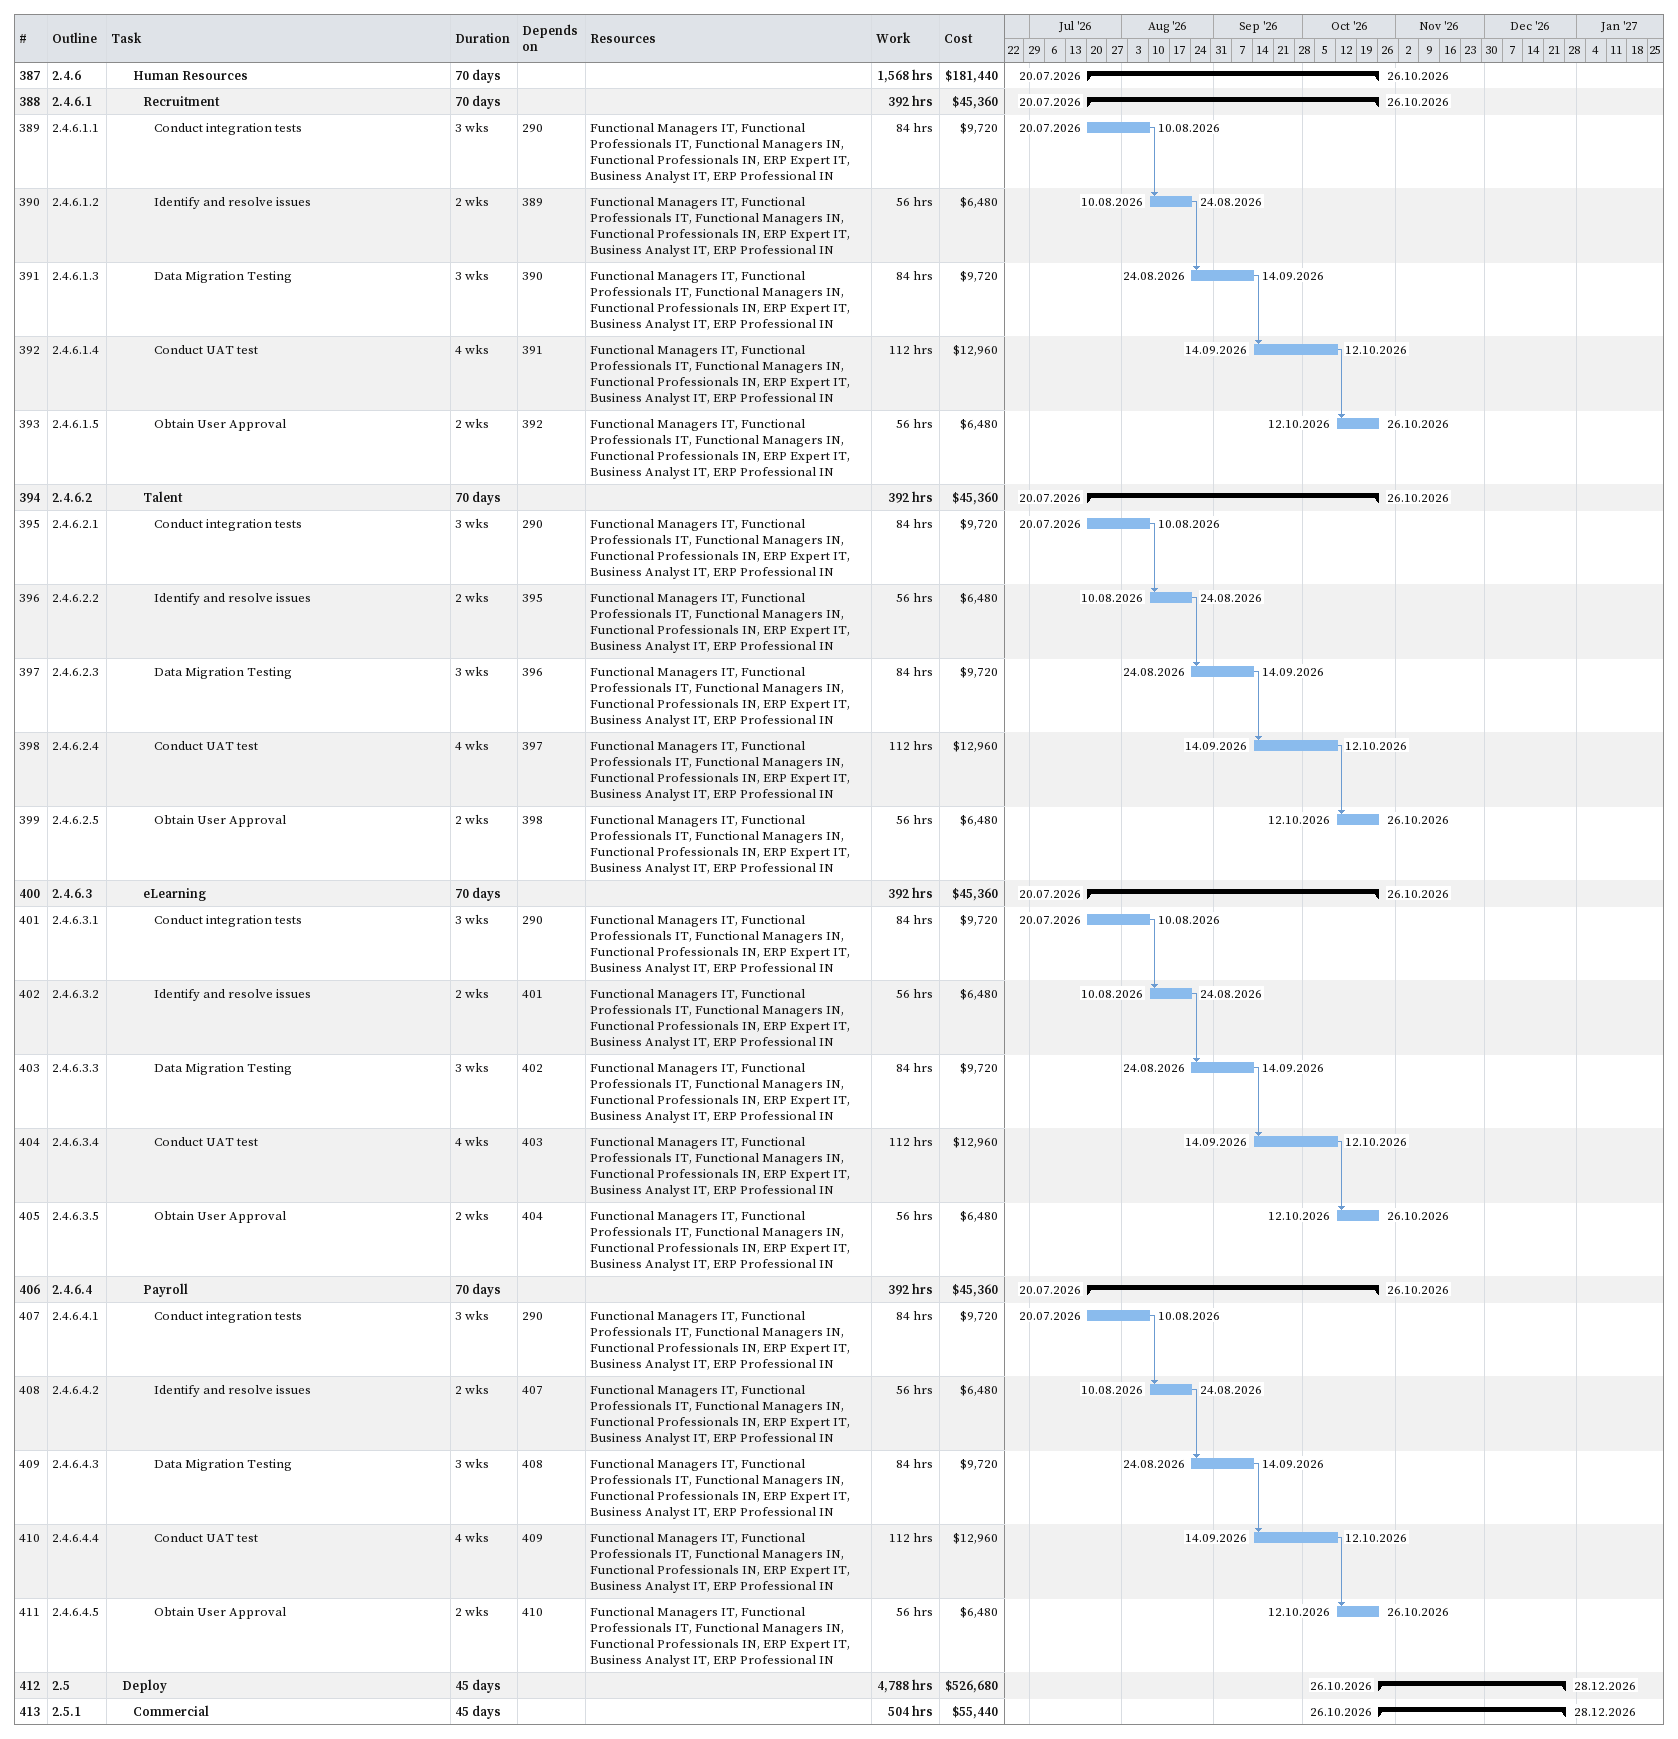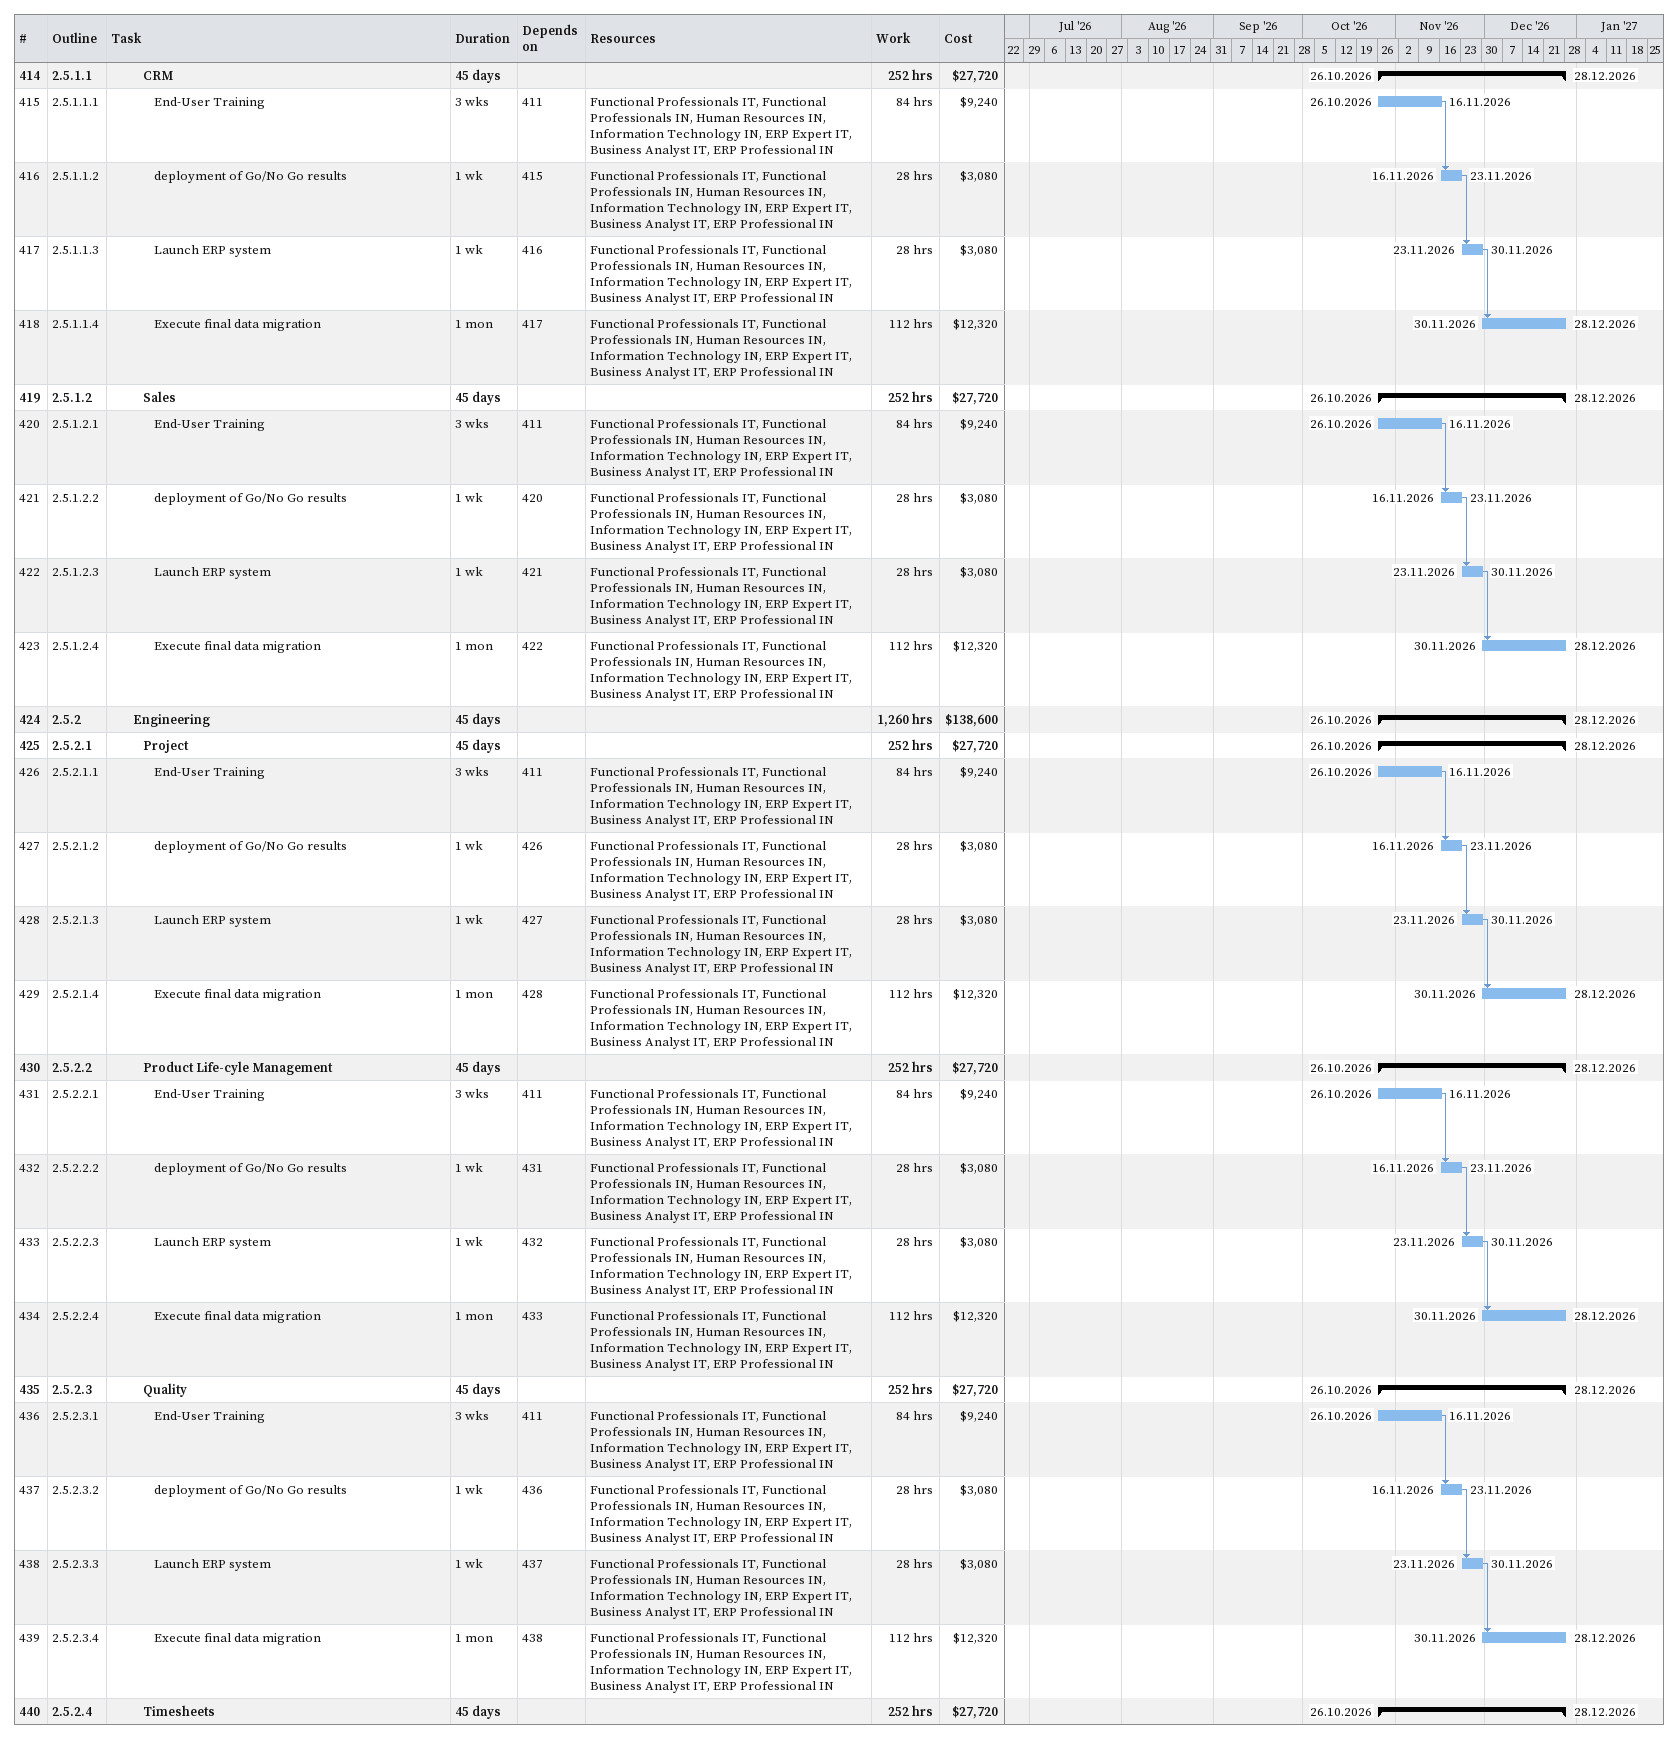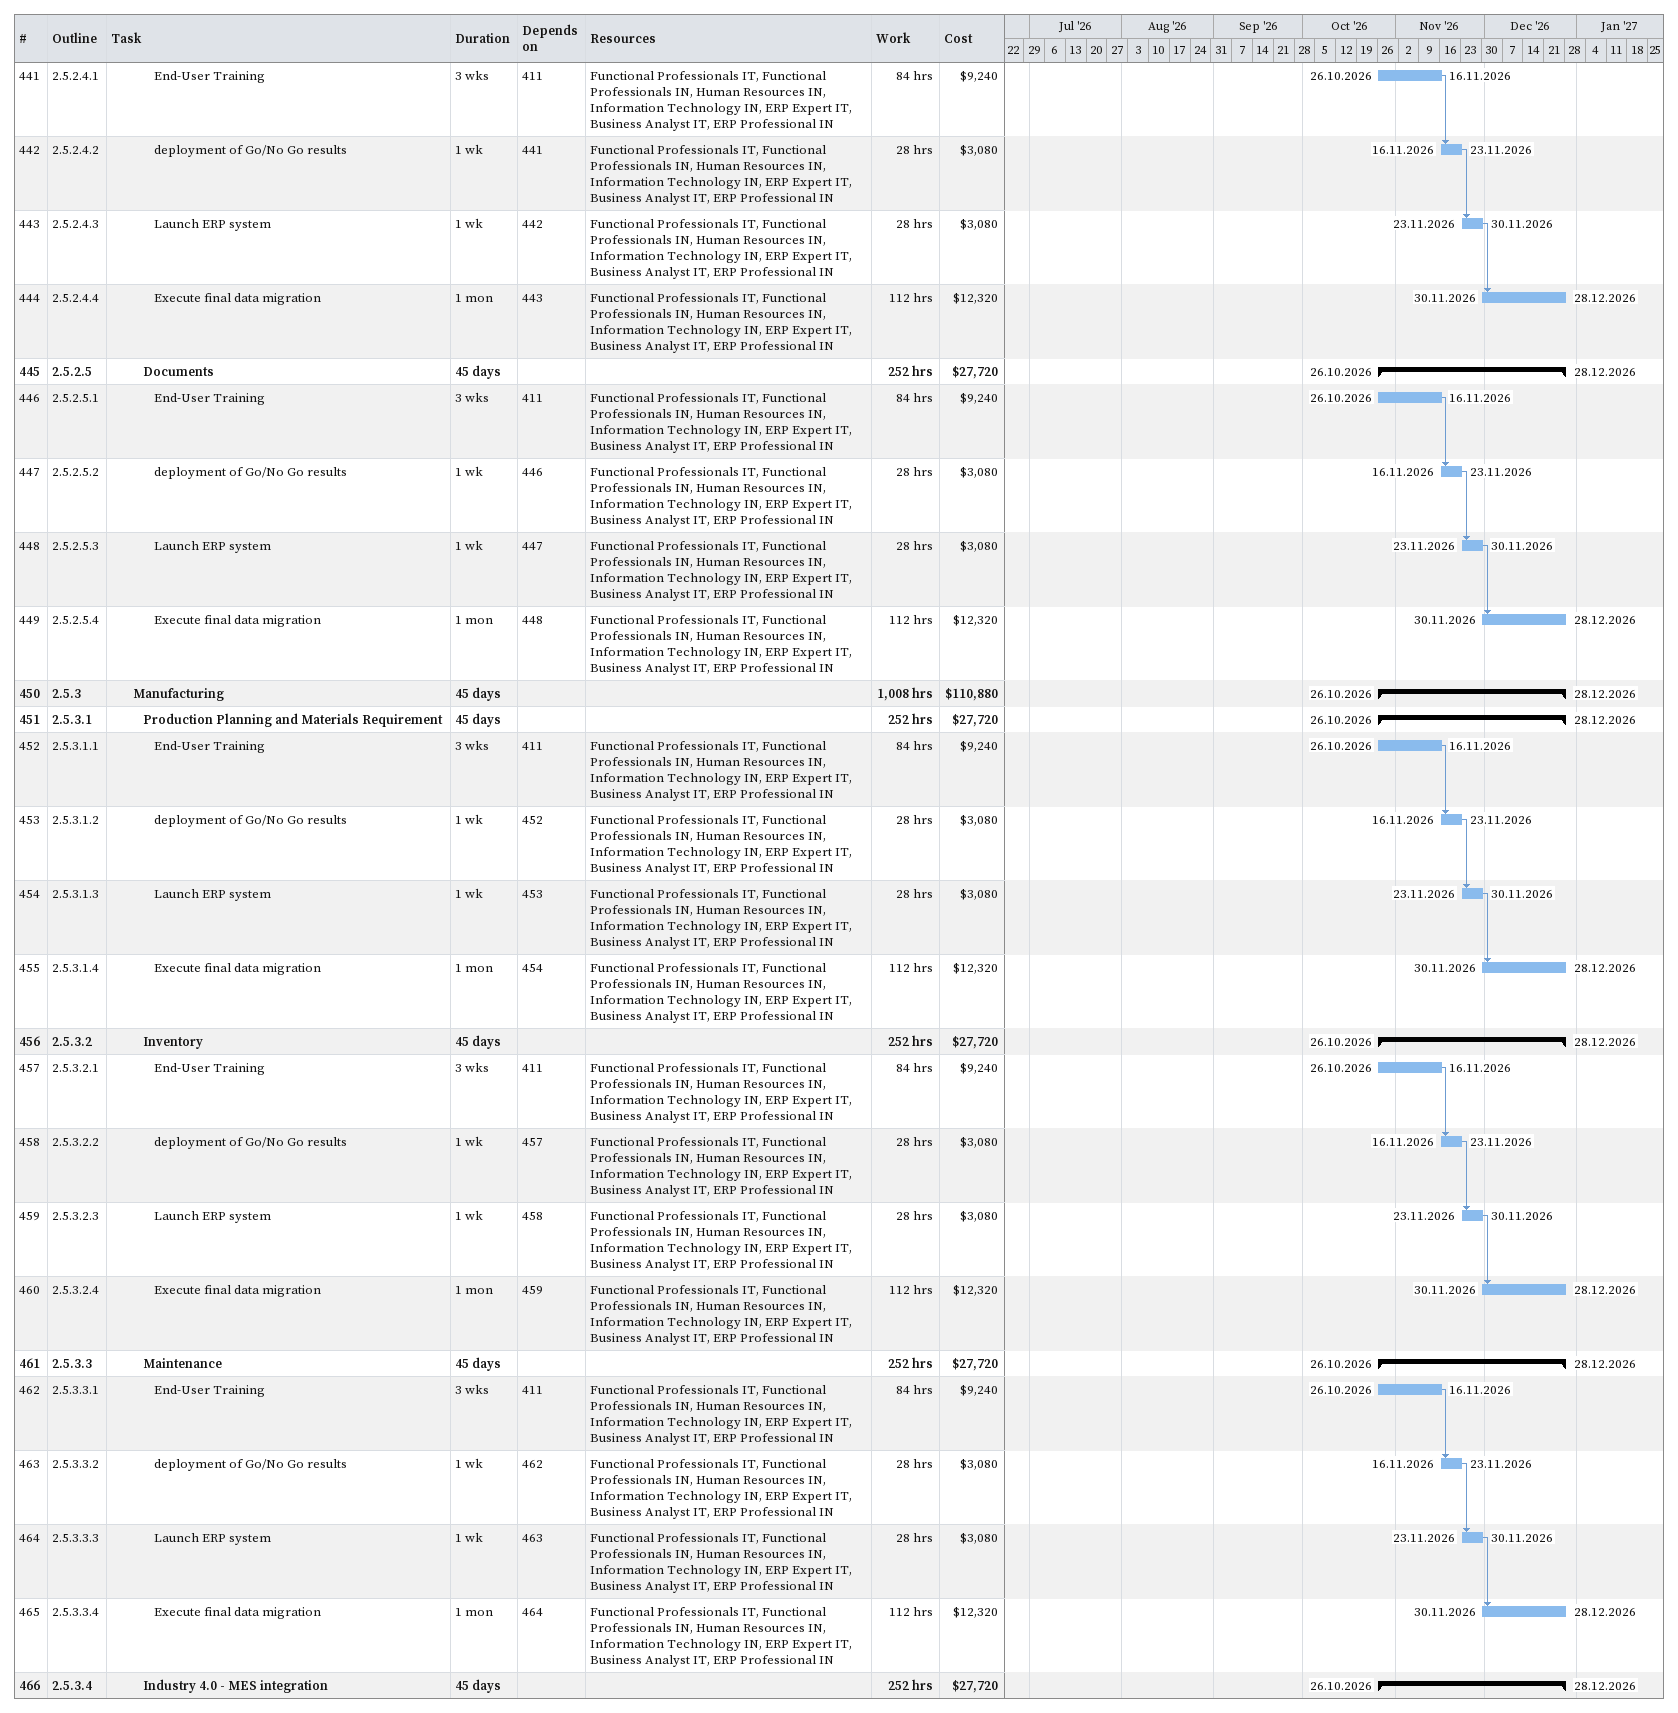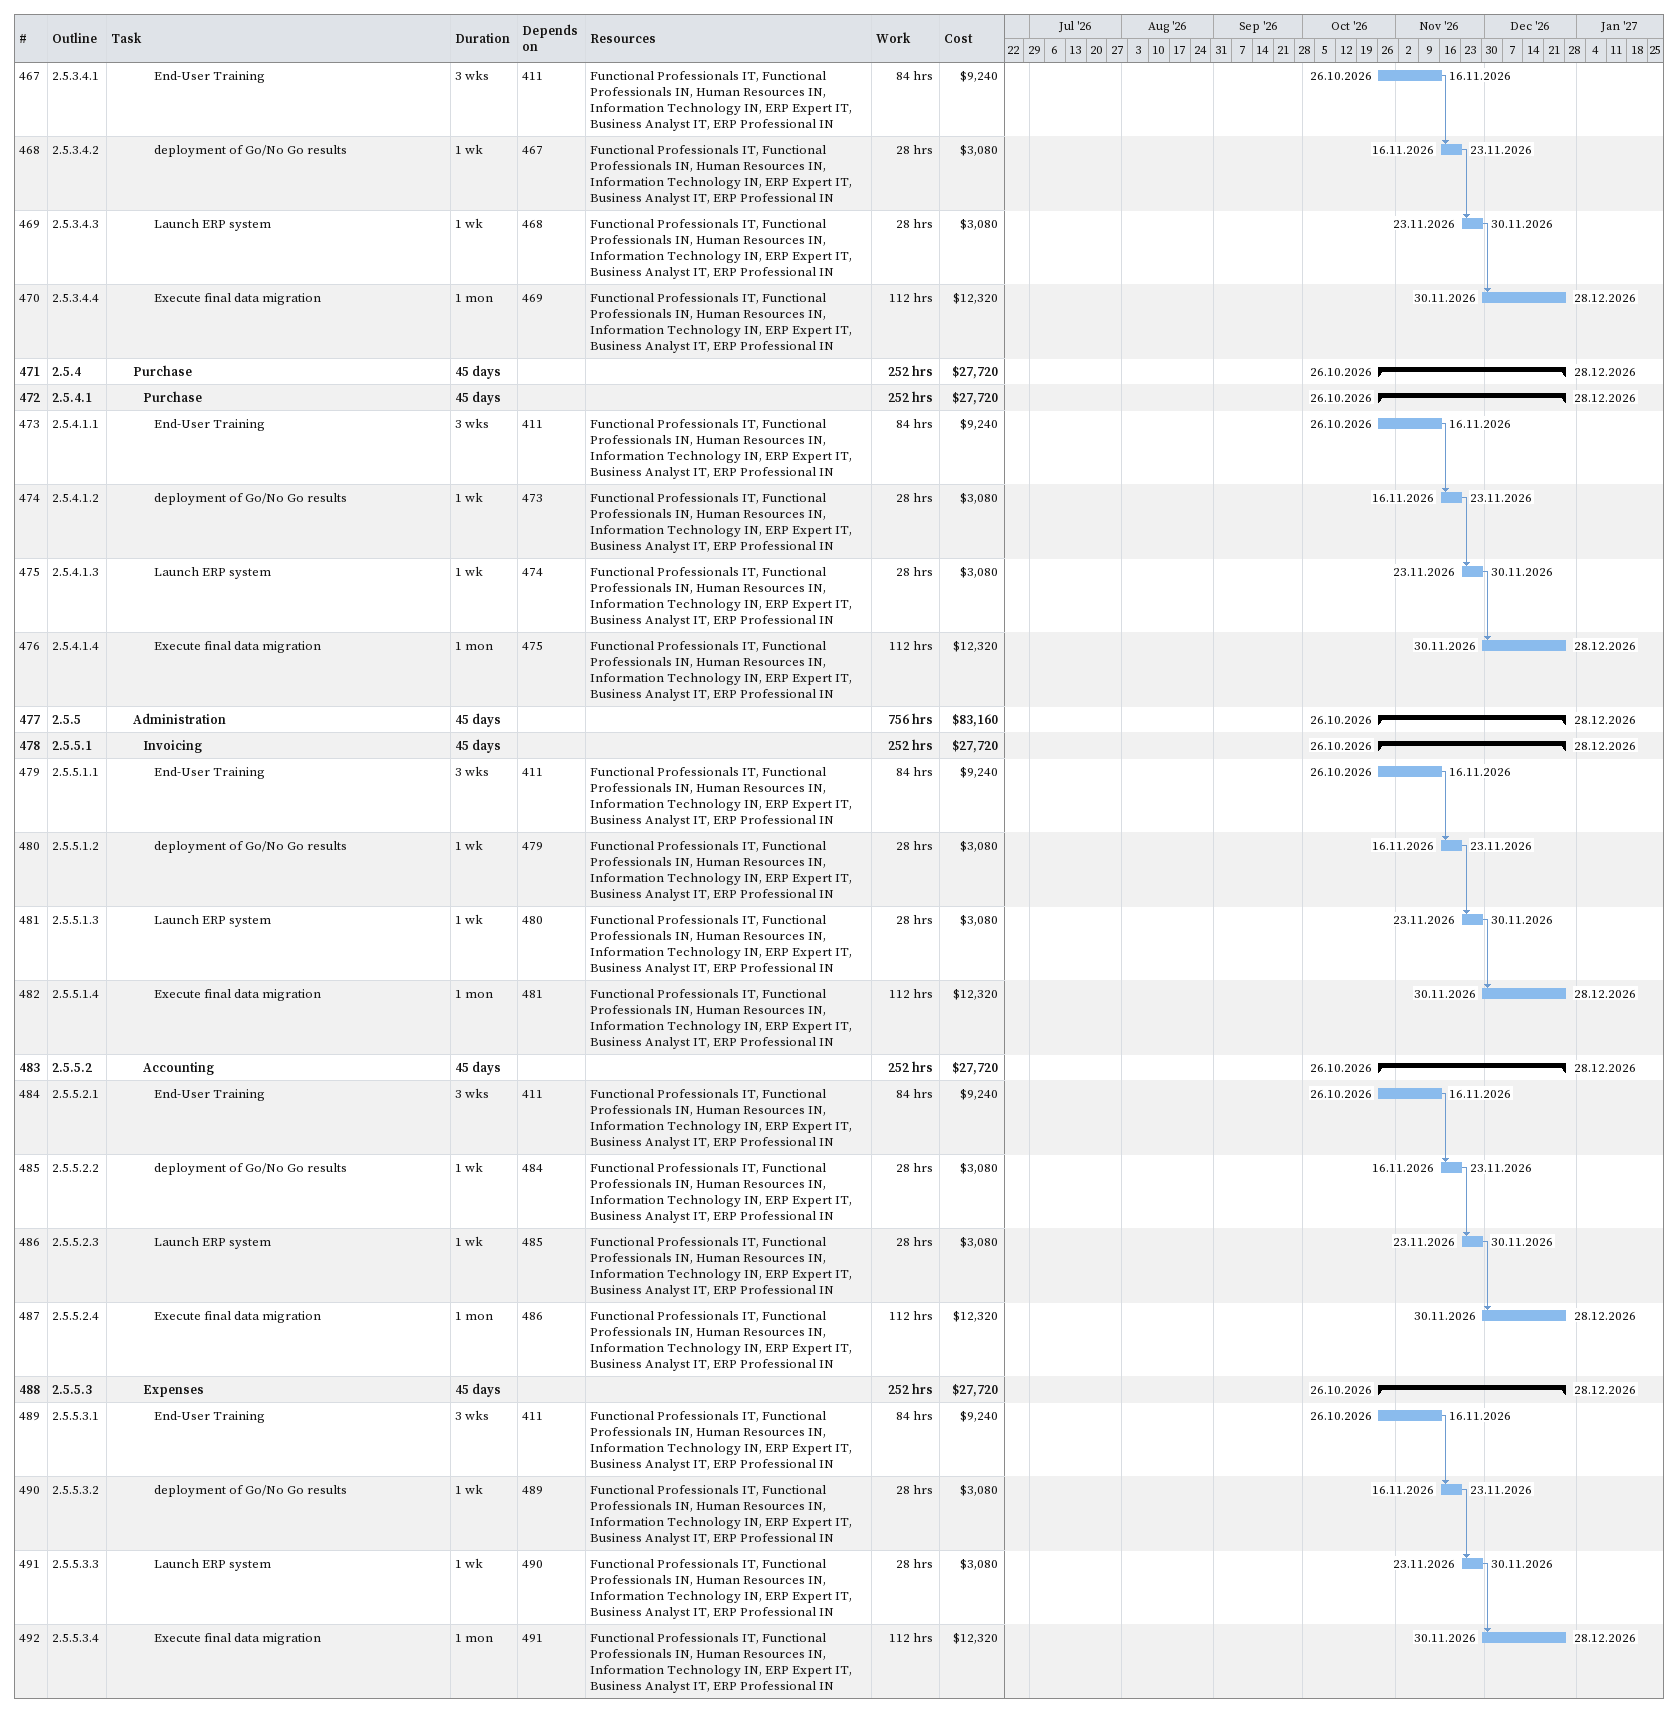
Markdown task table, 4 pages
| ID | WBS | Task | Duration | Start | Finish | Predecessors | Resources | Work (h) | Cost ($) |
|---|---|---|---|---|---|---|---|---|---|
| 387 | 2.4.6 | **Human Resources** | 70d | 2026-07-20 | 2026-10-26 |  |  | 1568 | 181440 |
| 388 | 2.4.6.1 | **Recruitment** | 70d | 2026-07-20 | 2026-10-26 |  |  | 392 | 45360 |
| 389 | 2.4.6.1.1 | Conduct integration tests | 3w | 2026-07-20 | 2026-08-10 | 290 | Functional Managers IT, Functional Professionals IT, Functional Managers IN, Functional Professionals IN, ERP Expert IT, Business Analyst IT, ERP Professional IN | 84 | 9720 |
| 390 | 2.4.6.1.2 | Identify and resolve issues | 2w | 2026-08-10 | 2026-08-24 | 389 | Functional Managers IT, Functional Professionals IT, Functional Managers IN, Functional Professionals IN, ERP Expert IT, Business Analyst IT, ERP Professional IN | 56 | 6480 |
| 391 | 2.4.6.1.3 | Data Migration Testing | 3w | 2026-08-24 | 2026-09-14 | 390 | Functional Managers IT, Functional Professionals IT, Functional Managers IN, Functional Professionals IN, ERP Expert IT, Business Analyst IT, ERP Professional IN | 84 | 9720 |
| 392 | 2.4.6.1.4 | Conduct UAT test | 4w | 2026-09-14 | 2026-10-12 | 391 | Functional Managers IT, Functional Professionals IT, Functional Managers IN, Functional Professionals IN, ERP Expert IT, Business Analyst IT, ERP Professional IN | 112 | 12960 |
| 393 | 2.4.6.1.5 | Obtain User Approval | 2w | 2026-10-12 | 2026-10-26 | 392 | Functional Managers IT, Functional Professionals IT, Functional Managers IN, Functional Professionals IN, ERP Expert IT, Business Analyst IT, ERP Professional IN | 56 | 6480 |
| 394 | 2.4.6.2 | **Talent** | 70d | 2026-07-20 | 2026-10-26 |  |  | 392 | 45360 |
| 395 | 2.4.6.2.1 | Conduct integration tests | 3w | 2026-07-20 | 2026-08-10 | 290 | Functional Managers IT, Functional Professionals IT, Functional Managers IN, Functional Professionals IN, ERP Expert IT, Business Analyst IT, ERP Professional IN | 84 | 9720 |
| 396 | 2.4.6.2.2 | Identify and resolve issues | 2w | 2026-08-10 | 2026-08-24 | 395 | Functional Managers IT, Functional Professionals IT, Functional Managers IN, Functional Professionals IN, ERP Expert IT, Business Analyst IT, ERP Professional IN | 56 | 6480 |
| 397 | 2.4.6.2.3 | Data Migration Testing | 3w | 2026-08-24 | 2026-09-14 | 396 | Functional Managers IT, Functional Professionals IT, Functional Managers IN, Functional Professionals IN, ERP Expert IT, Business Analyst IT, ERP Professional IN | 84 | 9720 |
| 398 | 2.4.6.2.4 | Conduct UAT test | 4w | 2026-09-14 | 2026-10-12 | 397 | Functional Managers IT, Functional Professionals IT, Functional Managers IN, Functional Professionals IN, ERP Expert IT, Business Analyst IT, ERP Professional IN | 112 | 12960 |
| 399 | 2.4.6.2.5 | Obtain User Approval | 2w | 2026-10-12 | 2026-10-26 | 398 | Functional Managers IT, Functional Professionals IT, Functional Managers IN, Functional Professionals IN, ERP Expert IT, Business Analyst IT, ERP Professional IN | 56 | 6480 |
| 400 | 2.4.6.3 | **eLearning** | 70d | 2026-07-20 | 2026-10-26 |  |  | 392 | 45360 |
| 401 | 2.4.6.3.1 | Conduct integration tests | 3w | 2026-07-20 | 2026-08-10 | 290 | Functional Managers IT, Functional Professionals IT, Functional Managers IN, Functional Professionals IN, ERP Expert IT, Business Analyst IT, ERP Professional IN | 84 | 9720 |
| 402 | 2.4.6.3.2 | Identify and resolve issues | 2w | 2026-08-10 | 2026-08-24 | 401 | Functional Managers IT, Functional Professionals IT, Functional Managers IN, Functional Professionals IN, ERP Expert IT, Business Analyst IT, ERP Professional IN | 56 | 6480 |
| 403 | 2.4.6.3.3 | Data Migration Testing | 3w | 2026-08-24 | 2026-09-14 | 402 | Functional Managers IT, Functional Professionals IT, Functional Managers IN, Functional Professionals IN, ERP Expert IT, Business Analyst IT, ERP Professional IN | 84 | 9720 |
| 404 | 2.4.6.3.4 | Conduct UAT test | 4w | 2026-09-14 | 2026-10-12 | 403 | Functional Managers IT, Functional Professionals IT, Functional Managers IN, Functional Professionals IN, ERP Expert IT, Business Analyst IT, ERP Professional IN | 112 | 12960 |
| 405 | 2.4.6.3.5 | Obtain User Approval | 2w | 2026-10-12 | 2026-10-26 | 404 | Functional Managers IT, Functional Professionals IT, Functional Managers IN, Functional Professionals IN, ERP Expert IT, Business Analyst IT, ERP Professional IN | 56 | 6480 |
| 406 | 2.4.6.4 | **Payroll** | 70d | 2026-07-20 | 2026-10-26 |  |  | 392 | 45360 |
| 407 | 2.4.6.4.1 | Conduct integration tests | 3w | 2026-07-20 | 2026-08-10 | 290 | Functional Managers IT, Functional Professionals IT, Functional Managers IN, Functional Professionals IN, ERP Expert IT, Business Analyst IT, ERP Professional IN | 84 | 9720 |
| 408 | 2.4.6.4.2 | Identify and resolve issues | 2w | 2026-08-10 | 2026-08-24 | 407 | Functional Managers IT, Functional Professionals IT, Functional Managers IN, Functional Professionals IN, ERP Expert IT, Business Analyst IT, ERP Professional IN | 56 | 6480 |
| 409 | 2.4.6.4.3 | Data Migration Testing | 3w | 2026-08-24 | 2026-09-14 | 408 | Functional Managers IT, Functional Professionals IT, Functional Managers IN, Functional Professionals IN, ERP Expert IT, Business Analyst IT, ERP Professional IN | 84 | 9720 |
| 410 | 2.4.6.4.4 | Conduct UAT test | 4w | 2026-09-14 | 2026-10-12 | 409 | Functional Managers IT, Functional Professionals IT, Functional Managers IN, Functional Professionals IN, ERP Expert IT, Business Analyst IT, ERP Professional IN | 112 | 12960 |
| 411 | 2.4.6.4.5 | Obtain User Approval | 2w | 2026-10-12 | 2026-10-26 | 410 | Functional Managers IT, Functional Professionals IT, Functional Managers IN, Functional Professionals IN, ERP Expert IT, Business Analyst IT, ERP Professional IN | 56 | 6480 |
| 412 | 2.5 | **Deploy** | 45d | 2026-10-26 | 2026-12-28 |  |  | 4788 | 526680 |
| 413 | 2.5.1 | **Commercial** | 45d | 2026-10-26 | 2026-12-28 |  |  | 504 | 55440 |
| 414 | 2.5.1.1 | **CRM** | 45d | 2026-10-26 | 2026-12-28 |  |  | 252 | 27720 |
| 415 | 2.5.1.1.1 | End-User Training | 3w | 2026-10-26 | 2026-11-16 | 411 | Functional Professionals IT, Functional Professionals IN, Human Resources IN, Information Technology IN, ERP Expert IT, Business Analyst IT, ERP Professional IN | 84 | 9240 |
| 416 | 2.5.1.1.2 | deployment of Go/No Go results | 1w | 2026-11-16 | 2026-11-23 | 415 | Functional Professionals IT, Functional Professionals IN, Human Resources IN, Information Technology IN, ERP Expert IT, Business Analyst IT, ERP Professional IN | 28 | 3080 |
| 417 | 2.5.1.1.3 | Launch ERP system | 1w | 2026-11-23 | 2026-11-30 | 416 | Functional Professionals IT, Functional Professionals IN, Human Resources IN, Information Technology IN, ERP Expert IT, Business Analyst IT, ERP Professional IN | 28 | 3080 |
| 418 | 2.5.1.1.4 | Execute final data migration | 1mo | 2026-11-30 | 2026-12-28 | 417 | Functional Professionals IT, Functional Professionals IN, Human Resources IN, Information Technology IN, ERP Expert IT, Business Analyst IT, ERP Professional IN | 112 | 12320 |
| 419 | 2.5.1.2 | **Sales** | 45d | 2026-10-26 | 2026-12-28 |  |  | 252 | 27720 |
| 420 | 2.5.1.2.1 | End-User Training | 3w | 2026-10-26 | 2026-11-16 | 411 | Functional Professionals IT, Functional Professionals IN, Human Resources IN, Information Technology IN, ERP Expert IT, Business Analyst IT, ERP Professional IN | 84 | 9240 |
| 421 | 2.5.1.2.2 | deployment of Go/No Go results | 1w | 2026-11-16 | 2026-11-23 | 420 | Functional Professionals IT, Functional Professionals IN, Human Resources IN, Information Technology IN, ERP Expert IT, Business Analyst IT, ERP Professional IN | 28 | 3080 |
| 422 | 2.5.1.2.3 | Launch ERP system | 1w | 2026-11-23 | 2026-11-30 | 421 | Functional Professionals IT, Functional Professionals IN, Human Resources IN, Information Technology IN, ERP Expert IT, Business Analyst IT, ERP Professional IN | 28 | 3080 |
| 423 | 2.5.1.2.4 | Execute final data migration | 1mo | 2026-11-30 | 2026-12-28 | 422 | Functional Professionals IT, Functional Professionals IN, Human Resources IN, Information Technology IN, ERP Expert IT, Business Analyst IT, ERP Professional IN | 112 | 12320 |
| 424 | 2.5.2 | **Engineering** | 45d | 2026-10-26 | 2026-12-28 |  |  | 1260 | 138600 |
| 425 | 2.5.2.1 | **Project** | 45d | 2026-10-26 | 2026-12-28 |  |  | 252 | 27720 |
| 426 | 2.5.2.1.1 | End-User Training | 3w | 2026-10-26 | 2026-11-16 | 411 | Functional Professionals IT, Functional Professionals IN, Human Resources IN, Information Technology IN, ERP Expert IT, Business Analyst IT, ERP Professional IN | 84 | 9240 |
| 427 | 2.5.2.1.2 | deployment of Go/No Go results | 1w | 2026-11-16 | 2026-11-23 | 426 | Functional Professionals IT, Functional Professionals IN, Human Resources IN, Information Technology IN, ERP Expert IT, Business Analyst IT, ERP Professional IN | 28 | 3080 |
| 428 | 2.5.2.1.3 | Launch ERP system | 1w | 2026-11-23 | 2026-11-30 | 427 | Functional Professionals IT, Functional Professionals IN, Human Resources IN, Information Technology IN, ERP Expert IT, Business Analyst IT, ERP Professional IN | 28 | 3080 |
| 429 | 2.5.2.1.4 | Execute final data migration | 1mo | 2026-11-30 | 2026-12-28 | 428 | Functional Professionals IT, Functional Professionals IN, Human Resources IN, Information Technology IN, ERP Expert IT, Business Analyst IT, ERP Professional IN | 112 | 12320 |
| 430 | 2.5.2.2 | **Product Life-cyle Management** | 45d | 2026-10-26 | 2026-12-28 |  |  | 252 | 27720 |
| 431 | 2.5.2.2.1 | End-User Training | 3w | 2026-10-26 | 2026-11-16 | 411 | Functional Professionals IT, Functional Professionals IN, Human Resources IN, Information Technology IN, ERP Expert IT, Business Analyst IT, ERP Professional IN | 84 | 9240 |
| 432 | 2.5.2.2.2 | deployment of Go/No Go results | 1w | 2026-11-16 | 2026-11-23 | 431 | Functional Professionals IT, Functional Professionals IN, Human Resources IN, Information Technology IN, ERP Expert IT, Business Analyst IT, ERP Professional IN | 28 | 3080 |
| 433 | 2.5.2.2.3 | Launch ERP system | 1w | 2026-11-23 | 2026-11-30 | 432 | Functional Professionals IT, Functional Professionals IN, Human Resources IN, Information Technology IN, ERP Expert IT, Business Analyst IT, ERP Professional IN | 28 | 3080 |
| 434 | 2.5.2.2.4 | Execute final data migration | 1mo | 2026-11-30 | 2026-12-28 | 433 | Functional Professionals IT, Functional Professionals IN, Human Resources IN, Information Technology IN, ERP Expert IT, Business Analyst IT, ERP Professional IN | 112 | 12320 |
| 435 | 2.5.2.3 | **Quality** | 45d | 2026-10-26 | 2026-12-28 |  |  | 252 | 27720 |
| 436 | 2.5.2.3.1 | End-User Training | 3w | 2026-10-26 | 2026-11-16 | 411 | Functional Professionals IT, Functional Professionals IN, Human Resources IN, Information Technology IN, ERP Expert IT, Business Analyst IT, ERP Professional IN | 84 | 9240 |
| 437 | 2.5.2.3.2 | deployment of Go/No Go results | 1w | 2026-11-16 | 2026-11-23 | 436 | Functional Professionals IT, Functional Professionals IN, Human Resources IN, Information Technology IN, ERP Expert IT, Business Analyst IT, ERP Professional IN | 28 | 3080 |
| 438 | 2.5.2.3.3 | Launch ERP system | 1w | 2026-11-23 | 2026-11-30 | 437 | Functional Professionals IT, Functional Professionals IN, Human Resources IN, Information Technology IN, ERP Expert IT, Business Analyst IT, ERP Professional IN | 28 | 3080 |
| 439 | 2.5.2.3.4 | Execute final data migration | 1mo | 2026-11-30 | 2026-12-28 | 438 | Functional Professionals IT, Functional Professionals IN, Human Resources IN, Information Technology IN, ERP Expert IT, Business Analyst IT, ERP Professional IN | 112 | 12320 |
| 440 | 2.5.2.4 | **Timesheets** | 45d | 2026-10-26 | 2026-12-28 |  |  | 252 | 27720 |
| 441 | 2.5.2.4.1 | End-User Training | 3w | 2026-10-26 | 2026-11-16 | 411 | Functional Professionals IT, Functional Professionals IN, Human Resources IN, Information Technology IN, ERP Expert IT, Business Analyst IT, ERP Professional IN | 84 | 9240 |
| 442 | 2.5.2.4.2 | deployment of Go/No Go results | 1w | 2026-11-16 | 2026-11-23 | 441 | Functional Professionals IT, Functional Professionals IN, Human Resources IN, Information Technology IN, ERP Expert IT, Business Analyst IT, ERP Professional IN | 28 | 3080 |
| 443 | 2.5.2.4.3 | Launch ERP system | 1w | 2026-11-23 | 2026-11-30 | 442 | Functional Professionals IT, Functional Professionals IN, Human Resources IN, Information Technology IN, ERP Expert IT, Business Analyst IT, ERP Professional IN | 28 | 3080 |
| 444 | 2.5.2.4.4 | Execute final data migration | 1mo | 2026-11-30 | 2026-12-28 | 443 | Functional Professionals IT, Functional Professionals IN, Human Resources IN, Information Technology IN, ERP Expert IT, Business Analyst IT, ERP Professional IN | 112 | 12320 |
| 445 | 2.5.2.5 | **Documents** | 45d | 2026-10-26 | 2026-12-28 |  |  | 252 | 27720 |
| 446 | 2.5.2.5.1 | End-User Training | 3w | 2026-10-26 | 2026-11-16 | 411 | Functional Professionals IT, Functional Professionals IN, Human Resources IN, Information Technology IN, ERP Expert IT, Business Analyst IT, ERP Professional IN | 84 | 9240 |
| 447 | 2.5.2.5.2 | deployment of Go/No Go results | 1w | 2026-11-16 | 2026-11-23 | 446 | Functional Professionals IT, Functional Professionals IN, Human Resources IN, Information Technology IN, ERP Expert IT, Business Analyst IT, ERP Professional IN | 28 | 3080 |
| 448 | 2.5.2.5.3 | Launch ERP system | 1w | 2026-11-23 | 2026-11-30 | 447 | Functional Professionals IT, Functional Professionals IN, Human Resources IN, Information Technology IN, ERP Expert IT, Business Analyst IT, ERP Professional IN | 28 | 3080 |
| 449 | 2.5.2.5.4 | Execute final data migration | 1mo | 2026-11-30 | 2026-12-28 | 448 | Functional Professionals IT, Functional Professionals IN, Human Resources IN, Information Technology IN, ERP Expert IT, Business Analyst IT, ERP Professional IN | 112 | 12320 |
| 450 | 2.5.3 | **Manufacturing** | 45d | 2026-10-26 | 2026-12-28 |  |  | 1008 | 110880 |
| 451 | 2.5.3.1 | **Production Planning and Materials Requirement** | 45d | 2026-10-26 | 2026-12-28 |  |  | 252 | 27720 |
| 452 | 2.5.3.1.1 | End-User Training | 3w | 2026-10-26 | 2026-11-16 | 411 | Functional Professionals IT, Functional Professionals IN, Human Resources IN, Information Technology IN, ERP Expert IT, Business Analyst IT, ERP Professional IN | 84 | 9240 |
| 453 | 2.5.3.1.2 | deployment of Go/No Go results | 1w | 2026-11-16 | 2026-11-23 | 452 | Functional Professionals IT, Functional Professionals IN, Human Resources IN, Information Technology IN, ERP Expert IT, Business Analyst IT, ERP Professional IN | 28 | 3080 |
| 454 | 2.5.3.1.3 | Launch ERP system | 1w | 2026-11-23 | 2026-11-30 | 453 | Functional Professionals IT, Functional Professionals IN, Human Resources IN, Information Technology IN, ERP Expert IT, Business Analyst IT, ERP Professional IN | 28 | 3080 |
| 455 | 2.5.3.1.4 | Execute final data migration | 1mo | 2026-11-30 | 2026-12-28 | 454 | Functional Professionals IT, Functional Professionals IN, Human Resources IN, Information Technology IN, ERP Expert IT, Business Analyst IT, ERP Professional IN | 112 | 12320 |
| 456 | 2.5.3.2 | **Inventory** | 45d | 2026-10-26 | 2026-12-28 |  |  | 252 | 27720 |
| 457 | 2.5.3.2.1 | End-User Training | 3w | 2026-10-26 | 2026-11-16 | 411 | Functional Professionals IT, Functional Professionals IN, Human Resources IN, Information Technology IN, ERP Expert IT, Business Analyst IT, ERP Professional IN | 84 | 9240 |
| 458 | 2.5.3.2.2 | deployment of Go/No Go results | 1w | 2026-11-16 | 2026-11-23 | 457 | Functional Professionals IT, Functional Professionals IN, Human Resources IN, Information Technology IN, ERP Expert IT, Business Analyst IT, ERP Professional IN | 28 | 3080 |
| 459 | 2.5.3.2.3 | Launch ERP system | 1w | 2026-11-23 | 2026-11-30 | 458 | Functional Professionals IT, Functional Professionals IN, Human Resources IN, Information Technology IN, ERP Expert IT, Business Analyst IT, ERP Professional IN | 28 | 3080 |
| 460 | 2.5.3.2.4 | Execute final data migration | 1mo | 2026-11-30 | 2026-12-28 | 459 | Functional Professionals IT, Functional Professionals IN, Human Resources IN, Information Technology IN, ERP Expert IT, Business Analyst IT, ERP Professional IN | 112 | 12320 |
| 461 | 2.5.3.3 | **Maintenance** | 45d | 2026-10-26 | 2026-12-28 |  |  | 252 | 27720 |
| 462 | 2.5.3.3.1 | End-User Training | 3w | 2026-10-26 | 2026-11-16 | 411 | Functional Professionals IT, Functional Professionals IN, Human Resources IN, Information Technology IN, ERP Expert IT, Business Analyst IT, ERP Professional IN | 84 | 9240 |
| 463 | 2.5.3.3.2 | deployment of Go/No Go results | 1w | 2026-11-16 | 2026-11-23 | 462 | Functional Professionals IT, Functional Professionals IN, Human Resources IN, Information Technology IN, ERP Expert IT, Business Analyst IT, ERP Professional IN | 28 | 3080 |
| 464 | 2.5.3.3.3 | Launch ERP system | 1w | 2026-11-23 | 2026-11-30 | 463 | Functional Professionals IT, Functional Professionals IN, Human Resources IN, Information Technology IN, ERP Expert IT, Business Analyst IT, ERP Professional IN | 28 | 3080 |
| 465 | 2.5.3.3.4 | Execute final data migration | 1mo | 2026-11-30 | 2026-12-28 | 464 | Functional Professionals IT, Functional Professionals IN, Human Resources IN, Information Technology IN, ERP Expert IT, Business Analyst IT, ERP Professional IN | 112 | 12320 |
| 466 | 2.5.3.4 | **Industry 4.0 - MES integration** | 45d | 2026-10-26 | 2026-12-28 |  |  | 252 | 27720 |
| 467 | 2.5.3.4.1 | End-User Training | 3w | 2026-10-26 | 2026-11-16 | 411 | Functional Professionals IT, Functional Professionals IN, Human Resources IN, Information Technology IN, ERP Expert IT, Business Analyst IT, ERP Professional IN | 84 | 9240 |
| 468 | 2.5.3.4.2 | deployment of Go/No Go results | 1w | 2026-11-16 | 2026-11-23 | 467 | Functional Professionals IT, Functional Professionals IN, Human Resources IN, Information Technology IN, ERP Expert IT, Business Analyst IT, ERP Professional IN | 28 | 3080 |
| 469 | 2.5.3.4.3 | Launch ERP system | 1w | 2026-11-23 | 2026-11-30 | 468 | Functional Professionals IT, Functional Professionals IN, Human Resources IN, Information Technology IN, ERP Expert IT, Business Analyst IT, ERP Professional IN | 28 | 3080 |
| 470 | 2.5.3.4.4 | Execute final data migration | 1mo | 2026-11-30 | 2026-12-28 | 469 | Functional Professionals IT, Functional Professionals IN, Human Resources IN, Information Technology IN, ERP Expert IT, Business Analyst IT, ERP Professional IN | 112 | 12320 |
| 471 | 2.5.4 | **Purchase** | 45d | 2026-10-26 | 2026-12-28 |  |  | 252 | 27720 |
| 472 | 2.5.4.1 | **Purchase** | 45d | 2026-10-26 | 2026-12-28 |  |  | 252 | 27720 |
| 473 | 2.5.4.1.1 | End-User Training | 3w | 2026-10-26 | 2026-11-16 | 411 | Functional Professionals IT, Functional Professionals IN, Human Resources IN, Information Technology IN, ERP Expert IT, Business Analyst IT, ERP Professional IN | 84 | 9240 |
| 474 | 2.5.4.1.2 | deployment of Go/No Go results | 1w | 2026-11-16 | 2026-11-23 | 473 | Functional Professionals IT, Functional Professionals IN, Human Resources IN, Information Technology IN, ERP Expert IT, Business Analyst IT, ERP Professional IN | 28 | 3080 |
| 475 | 2.5.4.1.3 | Launch ERP system | 1w | 2026-11-23 | 2026-11-30 | 474 | Functional Professionals IT, Functional Professionals IN, Human Resources IN, Information Technology IN, ERP Expert IT, Business Analyst IT, ERP Professional IN | 28 | 3080 |
| 476 | 2.5.4.1.4 | Execute final data migration | 1mo | 2026-11-30 | 2026-12-28 | 475 | Functional Professionals IT, Functional Professionals IN, Human Resources IN, Information Technology IN, ERP Expert IT, Business Analyst IT, ERP Professional IN | 112 | 12320 |
| 477 | 2.5.5 | **Administration** | 45d | 2026-10-26 | 2026-12-28 |  |  | 756 | 83160 |
| 478 | 2.5.5.1 | **Invoicing** | 45d | 2026-10-26 | 2026-12-28 |  |  | 252 | 27720 |
| 479 | 2.5.5.1.1 | End-User Training | 3w | 2026-10-26 | 2026-11-16 | 411 | Functional Professionals IT, Functional Professionals IN, Human Resources IN, Information Technology IN, ERP Expert IT, Business Analyst IT, ERP Professional IN | 84 | 9240 |
| 480 | 2.5.5.1.2 | deployment of Go/No Go results | 1w | 2026-11-16 | 2026-11-23 | 479 | Functional Professionals IT, Functional Professionals IN, Human Resources IN, Information Technology IN, ERP Expert IT, Business Analyst IT, ERP Professional IN | 28 | 3080 |
| 481 | 2.5.5.1.3 | Launch ERP system | 1w | 2026-11-23 | 2026-11-30 | 480 | Functional Professionals IT, Functional Professionals IN, Human Resources IN, Information Technology IN, ERP Expert IT, Business Analyst IT, ERP Professional IN | 28 | 3080 |
| 482 | 2.5.5.1.4 | Execute final data migration | 1mo | 2026-11-30 | 2026-12-28 | 481 | Functional Professionals IT, Functional Professionals IN, Human Resources IN, Information Technology IN, ERP Expert IT, Business Analyst IT, ERP Professional IN | 112 | 12320 |
| 483 | 2.5.5.2 | **Accounting** | 45d | 2026-10-26 | 2026-12-28 |  |  | 252 | 27720 |
| 484 | 2.5.5.2.1 | End-User Training | 3w | 2026-10-26 | 2026-11-16 | 411 | Functional Professionals IT, Functional Professionals IN, Human Resources IN, Information Technology IN, ERP Expert IT, Business Analyst IT, ERP Professional IN | 84 | 9240 |
| 485 | 2.5.5.2.2 | deployment of Go/No Go results | 1w | 2026-11-16 | 2026-11-23 | 484 | Functional Professionals IT, Functional Professionals IN, Human Resources IN, Information Technology IN, ERP Expert IT, Business Analyst IT, ERP Professional IN | 28 | 3080 |
| 486 | 2.5.5.2.3 | Launch ERP system | 1w | 2026-11-23 | 2026-11-30 | 485 | Functional Professionals IT, Functional Professionals IN, Human Resources IN, Information Technology IN, ERP Expert IT, Business Analyst IT, ERP Professional IN | 28 | 3080 |
| 487 | 2.5.5.2.4 | Execute final data migration | 1mo | 2026-11-30 | 2026-12-28 | 486 | Functional Professionals IT, Functional Professionals IN, Human Resources IN, Information Technology IN, ERP Expert IT, Business Analyst IT, ERP Professional IN | 112 | 12320 |
| 488 | 2.5.5.3 | **Expenses** | 45d | 2026-10-26 | 2026-12-28 |  |  | 252 | 27720 |
| 489 | 2.5.5.3.1 | End-User Training | 3w | 2026-10-26 | 2026-11-16 | 411 | Functional Professionals IT, Functional Professionals IN, Human Resources IN, Information Technology IN, ERP Expert IT, Business Analyst IT, ERP Professional IN | 84 | 9240 |
| 490 | 2.5.5.3.2 | deployment of Go/No Go results | 1w | 2026-11-16 | 2026-11-23 | 489 | Functional Professionals IT, Functional Professionals IN, Human Resources IN, Information Technology IN, ERP Expert IT, Business Analyst IT, ERP Professional IN | 28 | 3080 |
| 491 | 2.5.5.3.3 | Launch ERP system | 1w | 2026-11-23 | 2026-11-30 | 490 | Functional Professionals IT, Functional Professionals IN, Human Resources IN, Information Technology IN, ERP Expert IT, Business Analyst IT, ERP Professional IN | 28 | 3080 |
| 492 | 2.5.5.3.4 | Execute final data migration | 1mo | 2026-11-30 | 2026-12-28 | 491 | Functional Professionals IT, Functional Professionals IN, Human Resources IN, Information Technology IN, ERP Expert IT, Business Analyst IT, ERP Professional IN | 112 | 12320 |
